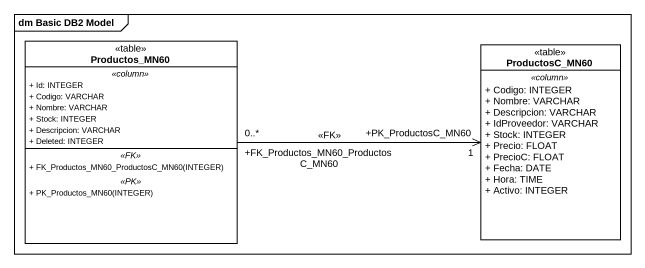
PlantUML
@startuml
mainframe dm Basic DB2 Model
hide circle
hide empty members
skinparam classAttributeIconSize 0
class Productos_MN60 <<table>> {
  .. <<column>> ..
  + Id: INTEGER
  + Codigo: VARCHAR
  + Nombre: VARCHAR
  + Stock: INTEGER
  + Descripcion: VARCHAR
  + Deleted: INTEGER
  .. <<FK>> ..
  + FK_Productos_MN60_ProductosC_MN60(INTEGER)
  .. <<PK>> ..
  + PK_Productos_MN60(INTEGER)
}
class ProductosC_MN60 <<table>> {
  .. <<column>> ..
  + Codigo: INTEGER
  + Nombre: VARCHAR
  + Descripcion: VARCHAR
  + IdProveedor: VARCHAR
  + Stock: INTEGER
  + Precio: FLOAT
  + PrecioC: FLOAT
  + Fecha: DATE
  + Hora: TIME
  + Activo: INTEGER
}
Productos_MN60 "+FK_Productos_MN60_ProductosC_MN60\n0..*" -right-> "+PK_ProductosC_MN60\n1" ProductosC_MN60 : <<FK>>
@enduml
